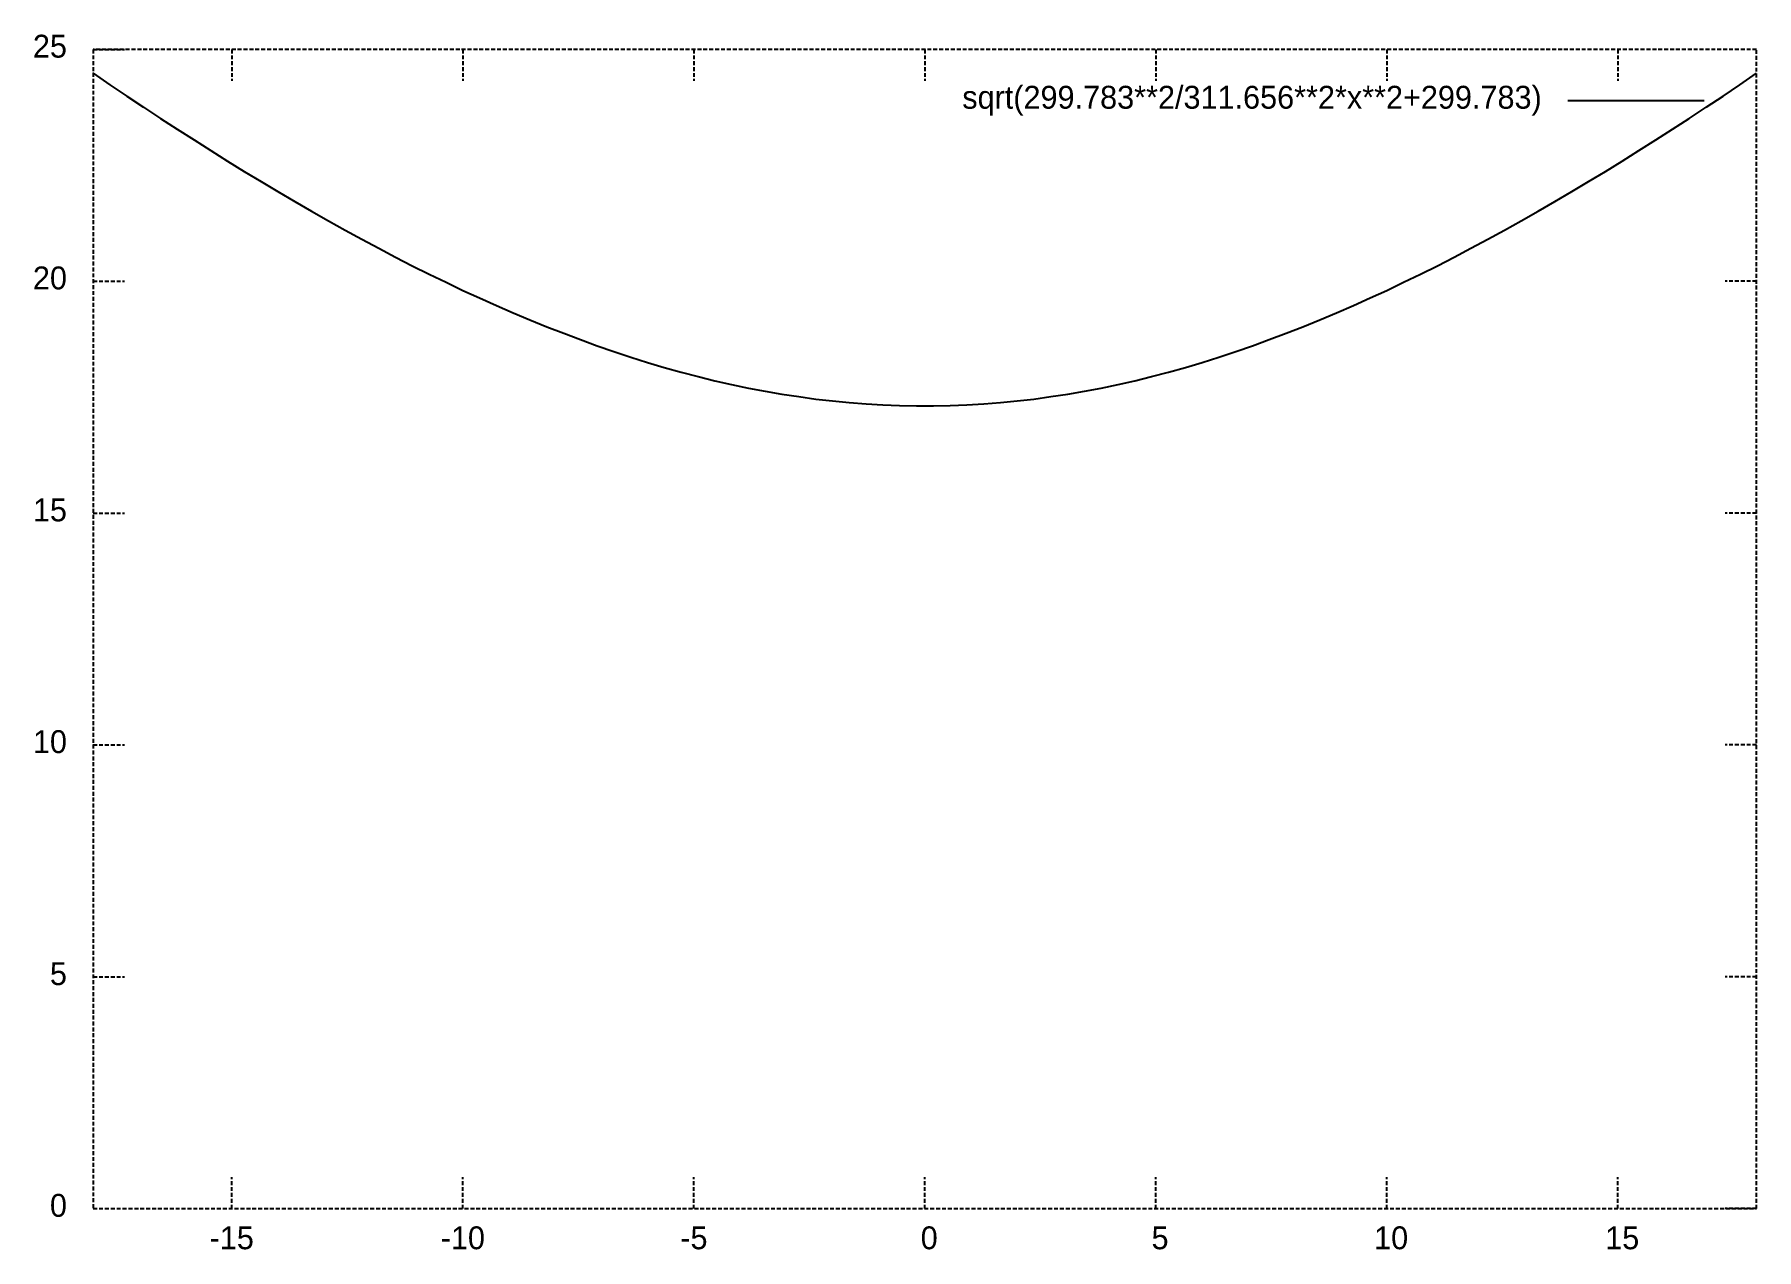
# Model space of a CAD drawing. Extents: x 5 to 115, y 2 to 79.
import ezdxf
from ezdxf.enums import TextEntityAlignment as Align

# ---------------------------------------------------------------- set-up
doc = ezdxf.new("R2010")
doc.units = 0
doc.linetypes.add('HIDDEN', pattern=[0.375, 0.25, -0.125])
doc.layers.get('0').update_dxf_attribs({"linetype": 'CONTINUOUS'})
doc.layers.add('2', color=2, linetype='HIDDEN')

msp = doc.modelspace()

# ---------------------------------------------------------------- linework, layer by layer
at = {"linetype": 'CONTINUOUS'}
for points in [[(9.167, 76.4), (9.167, 76.4), (10.233, 75.667), (11.3, 74.95), (12.367, 74.25), (13.45, 73.533), (14.517, 72.85), (15.583, 72.167), (16.65, 71.483), (17.717, 70.817), (18.783, 70.15), (19.85, 69.517), (20.917, 68.867), (22, 68.233), (23.067, 67.617), (24.133, 67.017), (25.2, 66.417), (26.267, 65.833), (27.333, 65.267), (28.4, 64.7), (29.467, 64.15), (30.55, 63.617), (31.617, 63.1), (32.683, 62.583), (33.75, 62.1), (34.817, 61.617), (35.883, 61.15), (36.95, 60.7), (38.033, 60.267), (39.1, 59.85), (40.167, 59.45), (41.233, 59.05), (42.3, 58.683), (43.367, 58.333), (44.433, 58), (45.5, 57.683), (46.583, 57.383), (47.65, 57.1), (48.717, 56.833), (49.783, 56.6), (50.85, 56.367), (51.917, 56.167), (52.983, 55.983), (54.067, 55.817), (55.133, 55.667), (56.2, 55.55), (57.267, 55.45), (58.333, 55.367), (59.4, 55.3), (60.467, 55.25), (61.533, 55.233), (62.617, 55.233), (63.683, 55.25), (64.75, 55.3), (65.817, 55.367), (66.883, 55.45), (67.95, 55.55), (69.017, 55.667), (70.083, 55.817), (71.167, 55.983), (72.233, 56.167), (73.3, 56.367), (74.367, 56.6), (75.433, 56.833), (76.5, 57.1), (77.567, 57.383), (78.65, 57.683), (79.717, 58), (80.783, 58.333), (81.85, 58.683), (82.917, 59.05), (83.983, 59.45), (85.05, 59.85), (86.117, 60.267), (87.2, 60.7), (88.267, 61.15), (89.333, 61.617), (90.4, 62.1), (91.467, 62.583), (92.533, 63.1), (93.6, 63.617), (94.683, 64.15), (95.75, 64.7), (96.817, 65.267), (97.883, 65.833), (98.95, 66.417), (100.017, 67.017), (101.083, 67.617), (102.15, 68.233), (103.233, 68.867), (104.3, 69.517), (105.367, 70.15), (106.433, 70.817), (107.5, 71.483), (108.567, 72.167), (109.633, 72.85), (110.7, 73.533), (111.783, 74.25), (112.85, 74.95), (113.917, 75.667), (114.983, 76.4)], [(102.983, 74.667), (111.65, 74.667)]]:
    msp.add_lwpolyline(points, dxfattribs=at)
at = {"layer": '2', "linetype": 'HIDDEN'}
for points in [[(9.167, 77.917), (11.167, 77.917)], [(9.167, 77.917), (9.167, 4.133), (114.983, 4.133), (114.983, 77.917), (9.167, 77.917)], [(9.167, 77.917), (9.167, 4.133), (114.983, 4.133), (114.983, 77.917), (9.167, 77.917)], [(17.983, 77.917), (17.983, 75.917)], [(32.683, 77.917), (32.683, 75.917)], [(47.383, 77.917), (47.383, 75.917)], [(62.083, 77.917), (62.083, 75.917)], [(76.767, 77.917), (76.767, 75.917)], [(91.467, 77.917), (91.467, 75.917)], [(106.167, 77.917), (106.167, 75.917)], [(114.983, 77.917), (112.983, 77.917)], [(9.167, 63.167), (11.167, 63.167)], [(114.983, 63.167), (112.983, 63.167)], [(9.167, 48.4), (11.167, 48.4)], [(114.983, 48.4), (112.983, 48.4)], [(9.167, 33.65), (11.167, 33.65)], [(114.983, 33.65), (112.983, 33.65)], [(9.167, 18.883), (11.167, 18.883)], [(114.983, 18.883), (112.983, 18.883)], [(17.983, 4.133), (17.983, 6.133)], [(32.683, 4.133), (32.683, 6.133)], [(47.383, 4.133), (47.383, 6.133)], [(62.083, 4.133), (62.083, 6.133)], [(76.767, 4.133), (76.767, 6.133)], [(91.467, 4.133), (91.467, 6.133)], [(106.167, 4.133), (106.167, 6.133)], [(9.167, 4.133), (11.167, 4.133)], [(114.983, 4.133), (112.983, 4.133)]]:
    msp.add_lwpolyline(points, dxfattribs=at)

# ---------------------------------------------------------------- texts
for s, p in [(' 25', (7.5, 77.397)), ('sqrt(299.783**2/311.656**2*x**2+299.783)', (101.317, 74.147)), (' 20', (7.5, 62.647)), (' 15', (7.5, 47.88)), (' 10', (7.5, 33.13)), (' 5', (7.5, 18.363)), (' 0', (7.5, 3.613))]:
    msp.add_text(s, height=1.456).set_placement(p, align=Align.RIGHT)
for s, p in [('-15', (17.983, 1.547)), ('-10', (32.683, 1.547)), ('-5', (47.383, 1.547)), (' 0', (62.083, 1.547)), (' 5', (76.767, 1.547)), (' 10', (91.467, 1.547)), (' 15', (106.167, 1.547))]:
    msp.add_text(s, height=1.456).set_placement(p, align=Align.CENTER)

doc.saveas('drawing.dxf')
